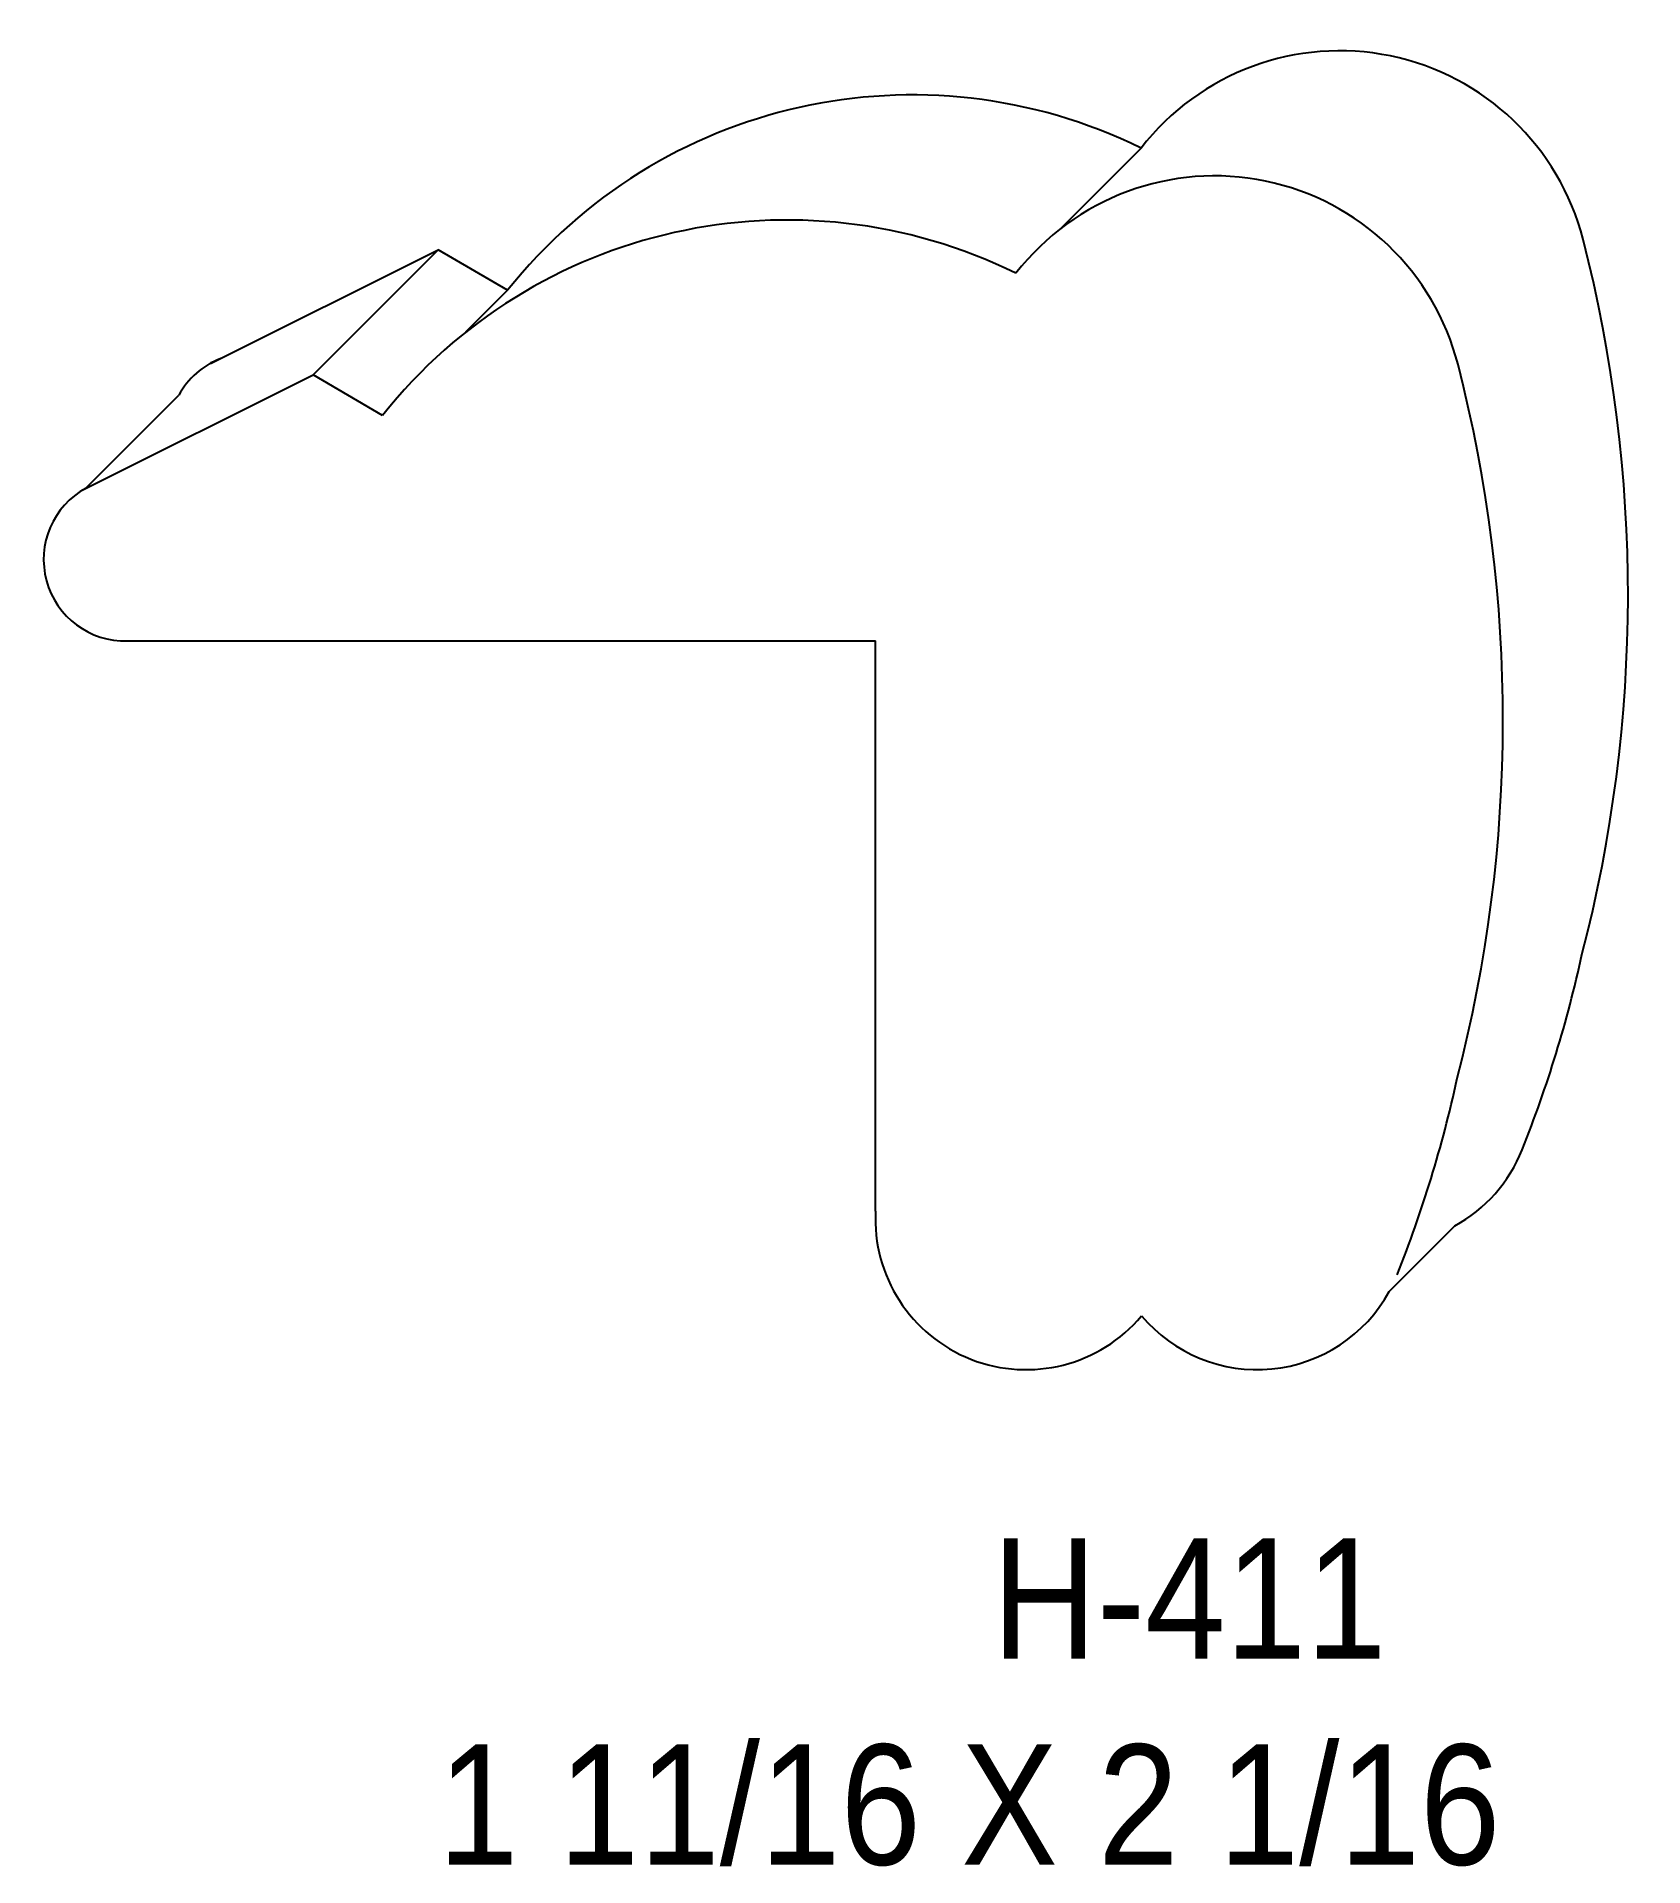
# Model space of a CAD drawing. Extents: x 63.09 to 65.36, y 146.92 to 149.5.
import ezdxf

# ---------------------------------------------------------------- set-up
doc = ezdxf.new("R2010")
doc.units = 0
doc.header["$LTSCALE"] = 5
doc.layers.add('PROFILE', color=7, linetype='CONTINUOUS')
doc.styles.add('TXT', font='TXT', dxfattribs={"height": 3.5})

msp = doc.modelspace()

# ---------------------------------------------------------------- linework, layer by layer
at = {"layer": 'PROFILE', "color": 1, "linetype": 'CONTINUOUS'}
for p, q in [((64.648, 149.3441), (64.5345, 149.2307)), ((63.333, 149.0397), (63.655, 149.2005)), ((63.4782, 149.0237), (63.655, 149.2005)), ((63.7529, 149.1433), (63.655, 149.2005)), ((63.7529, 149.1433), (63.6936, 149.084)), ((63.1517, 148.8607), (63.4782, 149.0237)), ((63.5762, 148.9666), (63.4782, 149.0237)), ((63.1572, 148.8639), (63.2882, 148.9949)), ((63.2157, 148.6479), (64.2728, 148.6479)), ((64.2728, 147.8418), (64.2728, 148.6479)), ((64.9987, 147.7283), (65.0914, 147.821))]:
    msp.add_line(p, q, dxfattribs=at)
for centre, major_axis, start_param, end_param in [((64.325, 148.6887), (0.7307, 0), 1.112985, 2.470073), ((64.9287, 149.1267), (0, 0.3551), -1.319202, 0.911657), ((64.1483, 148.5119), (0, 0.7307), -0.457812, 0.899276), ((64.752, 148.9499), (0, 0.3551), -1.319202, 0.911657), ((63.3189, 148.7129), (2.0172, 0), -0.254721, 0.251594), ((63.3892, 148.9397), (0, 0.1151), 0.370163, 1.069972), ((63.1422, 148.5361), (0, 2.0172), -1.825517, -1.319202), ((63.2125, 148.7629), (0.1151, 0), 2.071621, -1.542992), ((63.5698, 148.5746), (1.741, 0), -0.380121, -0.214162), ((63.3931, 148.3979), (1.741, 0), -0.380121, -0.214162), ((64.9887, 148.0077), (0, 0.213), -2.638785, -1.950917), ((64.4856, 147.8309), (0, 0.213), 1.519866, -2.268664), ((64.812, 147.8309), (0, 0.213), -4.014521, -2.073604)]:
    msp.add_ellipse(centre, major_axis=major_axis, ratio=1, start_param=start_param, end_param=end_param, dxfattribs=at)

# ---------------------------------------------------------------- texts
at = {"layer": 'PROFILE', "color": 1, "linetype": 'CONTINUOUS', "style": 'TXT', "width": 0.9}
for s, height, p in [('H-411', 0.16996, (64.4377, 147.2097)), ('1 11/16 X 2 1/16', 0.169956, (63.6546, 146.9183))]:
    msp.add_text(s, height=height, dxfattribs=at).set_placement(p)

doc.saveas('drawing.dxf')
